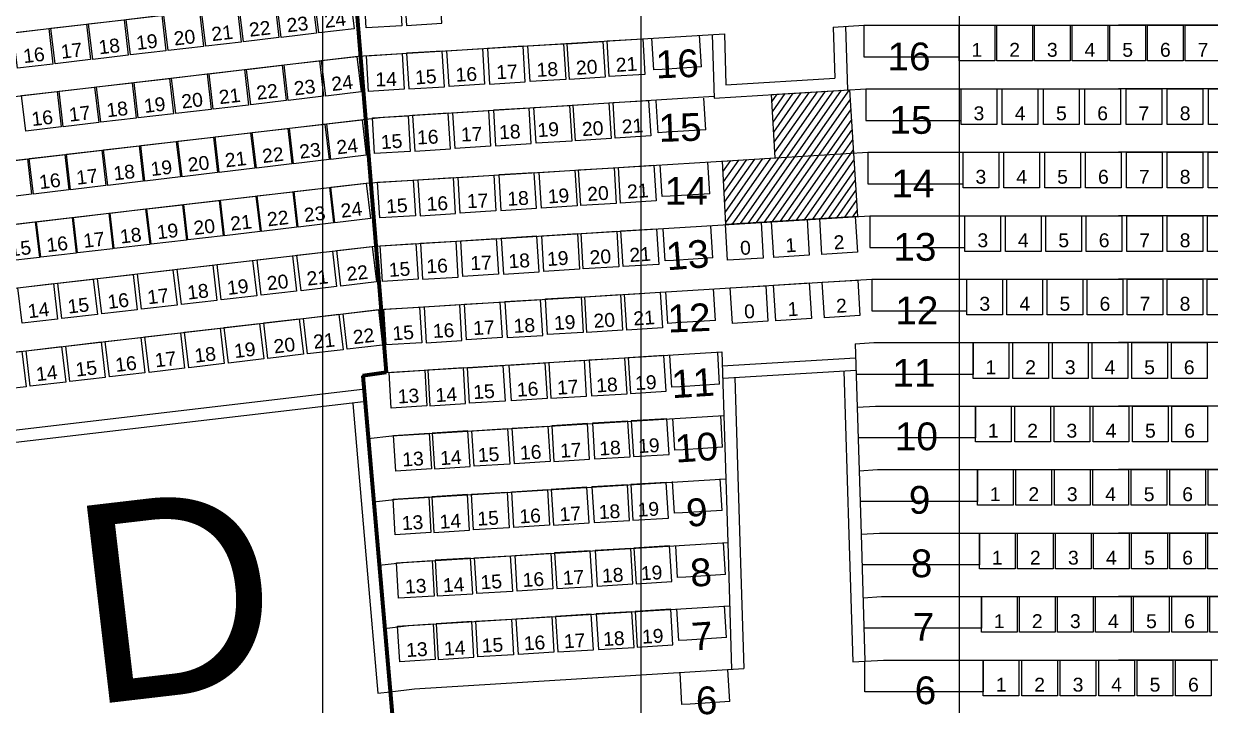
# Model space of a CAD drawing. Header units: millimetres. Extents: x -76108 to 202332, y 27411 to 140378.
# Drawn here: x 104948 to 119909, y 110497 to 119085 of the extents above; entities that cross this region are included whole.
import ezdxf
from ezdxf.enums import TextEntityAlignment as Align

# ---------------------------------------------------------------- set-up
doc = ezdxf.new("R2010")
doc.units = ezdxf.units.MM
doc.header["$LTSCALE"] = 100
for name, color, linetype in [('D-RADER', 252, 'CONTINUOUS'), ('D-STOLAR', 1, 'CONTINUOUS'), ('D-STOLNUMMER', 7, 'CONTINUOUS'), ('D-TRAPPA', 254, 'CONTINUOUS'), ('F-RADER', 252, 'CONTINUOUS'), ('F-RADNUMMER', 4, 'CONTINUOUS'), ('F-STOLAR', 1, 'CONTINUOUS'), ('F-STOLNUMMER', 7, 'CONTINUOUS'), ('F-TRAPPA', 254, 'CONTINUOUS'), ('LINOR_HÄNG', 40, 'CONTINUOUS'), ('möblering', 42, 'CONTINUOUS'), ('Q-RADER', 252, 'CONTINUOUS'), ('Q-TRAPPA', 254, 'CONTINUOUS'), ('R-TRAPPA', 254, 'CONTINUOUS'), ('SEKTIONS_NR', 4, 'CONTINUOUS')]:
    doc.layers.add(name, color=color, linetype=linetype)
doc.layers.add('SEKTIONER', color=4, linetype='CONTINUOUS', lineweight=70)
doc.styles.add('ARIAL', font='arial.ttf')

msp = doc.modelspace()

# ---------------------------------------------------------------- hatches: boundary and pattern name
at = {"layer": 'möblering'}
h = msp.add_hatch(dxfattribs=at)
h.set_pattern_fill('ANSI31', color=256, scale=25, angle=10, style=0)
h.paths.add_polyline_path([(115359.6, 118253.9), (115460.6, 116657.1), (113801, 116555.2), (113757.5, 117354), (113757.5, 117354), (114424.6, 117395), (114375.6, 118193.5)])

# ---------------------------------------------------------------- linework, layer by layer
at = {"layer": 'D-RADER'}
for p, q in [((102892.6, 118748), (109093.8, 119472.1)), ((103004.9, 117955.7), (109164.8, 118675)), ((103117.1, 117163.4), (109480, 117906.3)), ((103229.4, 116371.1), (109306.7, 117080.7)), ((103341.7, 115578.7), (109377.7, 116283.5)), ((103454, 114786.4), (109448.6, 115486.4))]:
    msp.add_line(p, q, dxfattribs=at)
at = {"layer": 'D-STOLAR'}
for points in [[(108639.5, 118966), (108192.5, 118913.8), (108140.3, 119360.8), (108587.3, 119413)], [(109114.2, 119021.4), (108667.3, 118969.2), (108615.1, 119416.2), (109062, 119468.4)], [(107215.1, 118799.7), (106768.2, 118747.5), (106716, 119194.5), (107162.9, 119246.7)], [(107689.9, 118855.1), (107242.9, 118802.9), (107190.8, 119249.9), (107637.7, 119302.1)], [(108164.7, 118910.6), (107717.7, 118858.4), (107665.5, 119305.3), (108112.5, 119357.5)], [(106265.6, 118688.8), (105818.6, 118636.6), (105766.4, 119083.6), (106213.4, 119135.8)], [(106740.4, 118744.3), (106293.4, 118692.1), (106241.2, 119139), (106688.2, 119191.2)], [(105316, 118577.9), (104869.1, 118525.8), (104816.9, 118972.7), (105263.8, 119024.9)], [(105790.8, 118633.4), (105343.8, 118581.2), (105291.7, 119028.2), (105738.6, 119080.3)], [(109202.7, 118226.3), (108755.7, 118174.1), (108703.5, 118621.1), (109150.5, 118673.3)], [(107784.3, 118060.7), (107337.4, 118008.5), (107285.2, 118455.5), (107732.1, 118507.7)], [(108257.1, 118115.9), (107810.1, 118063.7), (107757.9, 118510.7), (108204.9, 118562.9)], [(108729.9, 118171.1), (108282.9, 118118.9), (108230.7, 118565.9), (108677.7, 118618.1)], [(106838.7, 117950.3), (106391.8, 117898.1), (106339.6, 118345.1), (106786.5, 118397.3)], [(107311.5, 118005.5), (106864.6, 117953.3), (106812.4, 118400.3), (107259.3, 118452.5)], [(105420.4, 117784.7), (104973.4, 117732.5), (104921.2, 118179.5), (105368.2, 118231.7)], [(105893.2, 117839.9), (105446.2, 117787.7), (105394, 118234.7), (105841, 118286.9)], [(106366, 117895.1), (105919, 117842.9), (105866.8, 118289.9), (106313.8, 118342.1)], [(108329.7, 117319), (107882.7, 117266.8), (107830.5, 117713.7), (108277.5, 117765.9)], [(108798.5, 117373.7), (108351.5, 117321.5), (108299.3, 117768.5), (108746.3, 117820.7)], [(109267.3, 117428.4), (108820.3, 117376.2), (108768.1, 117823.2), (109215.1, 117875.4)], [(106923.2, 117154.7), (106476.2, 117102.5), (106424.1, 117549.5), (106871, 117601.7)], [(107392, 117209.5), (106945.1, 117157.3), (106892.9, 117604.2), (107339.8, 117656.4)], [(107860.8, 117264.2), (107413.9, 117212), (107361.7, 117659), (107808.7, 117711.2)], [(105985.6, 117045.3), (105538.6, 116993.1), (105486.4, 117440), (105933.4, 117492.2)], [(106454.4, 117100), (106007.4, 117047.8), (105955.2, 117494.8), (106402.2, 117547)], [(105048, 116935.8), (104601, 116883.6), (104548.8, 117330.5), (104995.8, 117382.7)], [(105516.8, 116990.5), (105069.8, 116938.3), (105017.6, 117385.3), (105464.6, 117437.5)], [(108856.1, 116575), (108409.2, 116522.8), (108357, 116969.8), (108803.9, 117022)], [(109320, 116629.2), (108873, 116577), (108820.8, 117023.9), (109267.8, 117076.1)], [(107464.6, 116412.5), (107017.6, 116360.3), (106965.4, 116807.3), (107412.4, 116859.5)], [(107928.4, 116466.7), (107481.5, 116414.5), (107429.3, 116861.4), (107876.2, 116913.6)], [(108392.3, 116520.8), (107945.3, 116468.6), (107893.1, 116915.6), (108340.1, 116967.8)], [(106073, 116250), (105626.1, 116197.8), (105573.9, 116644.8), (106020.8, 116697)], [(106536.9, 116304.2), (106089.9, 116252), (106037.7, 116699), (106484.7, 116751.2)], [(107000.7, 116358.3), (106553.8, 116306.2), (106501.6, 116753.1), (106948.5, 116805.3)], [(105145.3, 116141.7), (104698.4, 116089.5), (104646.2, 116536.5), (105093.2, 116588.7)], [(105609.2, 116195.9), (105162.2, 116143.7), (105110, 116590.6), (105557, 116642.8)], [(109394.5, 115832.4), (108947.6, 115780.2), (108895.4, 116227.2), (109342.3, 116279.4)], [(107886.8, 115656.4), (107439.8, 115604.2), (107387.6, 116051.1), (107834.6, 116103.3)], [(108389.3, 115715.1), (107942.4, 115662.9), (107890.2, 116109.8), (108337.2, 116162)], [(108891.9, 115773.7), (108445, 115721.6), (108392.8, 116168.5), (108839.7, 116220.7)], [(106881.6, 115539), (106434.6, 115486.8), (106382.4, 115933.8), (106829.4, 115986)], [(107384.2, 115597.7), (106937.2, 115545.5), (106885, 115992.5), (107332, 116044.7)], [(105373.8, 115362.9), (104926.9, 115310.8), (104874.7, 115757.7), (105321.6, 115809.9)], [(105876.4, 115421.6), (105429.5, 115369.4), (105377.3, 115816.4), (105824.2, 115868.6)], [(106379, 115480.3), (105932, 115428.1), (105879.9, 115875.1), (106326.8, 115927.3)], [(108474.8, 114919.6), (108027.9, 114867.4), (107975.7, 115314.4), (108422.6, 115366.6)], [(108974.4, 114977.9), (108527.5, 114925.7), (108475.3, 115372.7), (108922.2, 115424.9)], [(109474, 115036.3), (109027.1, 114984.1), (108974.9, 115431), (109421.8, 115483.2)], [(107475.6, 114802.9), (107028.6, 114750.7), (106976.5, 115197.7), (107423.4, 115249.9)], [(107975.2, 114861.3), (107528.2, 114809.1), (107476.1, 115256), (107923, 115308.2)], [(105976.8, 114627.9), (105529.8, 114575.7), (105477.6, 115022.7), (105924.6, 115074.9)], [(106476.4, 114686.3), (106029.4, 114634.1), (105977.2, 115081), (106424.2, 115133.2)], [(106976, 114744.6), (106529, 114692.4), (106476.8, 115139.4), (106923.8, 115191.6)], [(104977.6, 114511.2), (104530.6, 114459.1), (104478.4, 114906), (104925.4, 114958.2)], [(105477.2, 114569.6), (105030.2, 114517.4), (104978, 114964.4), (105425, 115016.5)]]:
    msp.add_lwpolyline(points, close=True, dxfattribs=at)
at = {"layer": 'D-TRAPPA'}
for p, q in [((109222.1, 114646.6), (109429.2, 112262.4)), ((109429.2, 112262.4), (109567.7, 110667.7))]:
    msp.add_line(p, q, dxfattribs=at)
for points in [[(103889.6, 113855.8), (109221.3, 114478.4)], [(103911.7, 113702.3), (109231.7, 114323.5)], [(109096.6, 114300.3), (109275.1, 112244.8)], [(109275.1, 112244.8), (109413.6, 110649.7), (109567.7, 110667.7)]]:
    msp.add_lwpolyline(points, dxfattribs=at)
at = {"layer": 'F-RADER'}
for p, q in [((109164.8, 118675), (113783.1, 118958.6)), ((115155.1, 119042.9), (115542.7, 119066.7)), ((115542.7, 119066.7), (118752.6, 119066.7)), ((121962.5, 119066.7), (118752.6, 119066.7)), ((113652.9, 118149.1), (115567.2, 118266.7)), ((115567.2, 118266.7), (118752.6, 118266.7)), ((121938, 118266.7), (118752.6, 118266.7)), ((109480, 117906.3), (113654.6, 118174.3)), ((113807.7, 118158.6), (113807.9, 118153.9)), ((113677.5, 117349.1), (115591.8, 117466.7)), ((115591.8, 117466.7), (118752.6, 117466.7)), ((121913.5, 117466.7), (118752.6, 117466.7)), ((113702.1, 116549.1), (115616.3, 116666.7)), ((115616.3, 116666.7), (118752.6, 116666.7)), ((121888.9, 116666.7), (118752.6, 116666.7)), ((113726.6, 115749.1), (115640.9, 115866.7)), ((115640.9, 115866.7), (118752.6, 115866.7)), ((121864.4, 115866.7), (118752.6, 115866.7)), ((115432.7, 115052.4), (115665.4, 115066.7)), ((115665.4, 115066.7), (118752.6, 115066.7)), ((121839.8, 115066.7), (118752.6, 115066.7)), ((115457.3, 114252.4), (115689.9, 114266.7)), ((115689.9, 114266.7), (118752.6, 114266.7)), ((121815.3, 114266.7), (118752.6, 114266.7)), ((115481.9, 113452.4), (115714.5, 113466.7)), ((115714.5, 113466.7), (118752.6, 113466.7)), ((121790.7, 113466.7), (118752.6, 113466.7)), ((115506.5, 112652.4), (115739, 112666.7)), ((115739, 112666.7), (118752.6, 112666.7)), ((121766.2, 112666.7), (118752.6, 112666.7)), ((115531, 111852.4), (115763.6, 111866.7)), ((115763.6, 111866.7), (118752.6, 111866.7)), ((121741.6, 111866.7), (118752.6, 111866.7)), ((115400.8, 111042.9), (115788.1, 111066.7)), ((115788.1, 111066.7), (118752.6, 111066.7)), ((121717.1, 111066.7), (118752.6, 111066.7))]:
    msp.add_line(p, q, dxfattribs=at)
msp.add_lwpolyline([(115359.6, 118253.9), (115460.6, 116657.1), (113801, 116555.2), (113757.5, 117354), (113757.5, 117354), (114424.6, 117395), (114375.6, 118193.5)], close=True, dxfattribs=at)
at = {"layer": 'F-STOLAR'}
for points in [[(109773.1, 119063), (110222.2, 119090.6), (110194.6, 119539.7), (109745.5, 119512.1)], [(109716.5, 119059.5), (109267.3, 119031.9), (109239.8, 119481.1), (109688.9, 119508.7)], [(117192.7, 118616.7), (116742.7, 118616.7), (116742.7, 119066.7), (117192.7, 119066.7)], [(117667.7, 118616.7), (117217.7, 118616.7), (117217.7, 119066.7), (117667.7, 119066.7)], [(118142.7, 118616.7), (117692.7, 118616.7), (117692.7, 119066.7), (118142.7, 119066.7)], [(118617.7, 118616.7), (118167.7, 118616.7), (118167.7, 119066.7), (118617.7, 119066.7)], [(119092.7, 118616.7), (118642.7, 118616.7), (118642.7, 119066.7), (119092.7, 119066.7)], [(119567.7, 118616.7), (119117.7, 118616.7), (119117.7, 119066.7), (119567.7, 119066.7)], [(120042.7, 118616.7), (119592.7, 118616.7), (119592.7, 119066.7), (120042.7, 119066.7)], [(110822.6, 118325.9), (111271.7, 118353.5), (111244.1, 118802.7), (110795, 118775.1)], [(111782.7, 118383.9), (111333.5, 118356.3), (111305.9, 118805.5), (111755.1, 118833.1)], [(112278.4, 118411.5), (111829.3, 118383.9), (111801.7, 118833.1), (112250.8, 118860.6)], [(112780.5, 118447.7), (112331.4, 118420.1), (112303.8, 118869.2), (112752.9, 118896.8)], [(109745.7, 118259.8), (109296.6, 118232.2), (109269, 118681.4), (109718.1, 118708.9)], [(109803.2, 118263.3), (110252.3, 118290.9), (110224.7, 118740.1), (109775.6, 118712.5)], [(110759.9, 118322.1), (110310.8, 118294.5), (110283.2, 118743.7), (110732.4, 118771.2)], [(117217.2, 117816.7), (116767.2, 117816.7), (116767.2, 118266.7), (117217.2, 118266.7)], [(117737.2, 117816.7), (117287.2, 117816.7), (117287.2, 118266.7), (117737.2, 118266.7)], [(118257.2, 117816.7), (117807.2, 117816.7), (117807.2, 118266.7), (118257.2, 118266.7)], [(118777.2, 117816.7), (118327.2, 117816.7), (118327.2, 118266.7), (118777.2, 118266.7)], [(119297.2, 117816.7), (118847.2, 117816.7), (118847.2, 118266.7), (119297.2, 118266.7)], [(119817.2, 117816.7), (119367.2, 117816.7), (119367.2, 118266.7), (119817.2, 118266.7)], [(120337.2, 117816.7), (119887.2, 117816.7), (119887.2, 118266.7), (120337.2, 118266.7)], [(111857.9, 117607.1), (111408.8, 117579.5), (111381.2, 118028.7), (111830.3, 118056.2)], [(112353.4, 117638.6), (111904.3, 117611), (111876.7, 118060.2), (112325.8, 118087.8)], [(112855.7, 117670.9), (112406.6, 117643.3), (112379, 118092.4), (112828.1, 118120)], [(109821.7, 117476.1), (109372.5, 117448.5), (109344.9, 117897.7), (109794.1, 117925.2)], [(109879.1, 117481), (110328.3, 117508.6), (110300.7, 117957.8), (109851.5, 117930.2)], [(110835.9, 117541.2), (110386.7, 117513.6), (110359.2, 117962.8), (110808.3, 117990.4)], [(110898.5, 117546.5), (111347.7, 117574.1), (111320.1, 118023.2), (110870.9, 117995.6)], [(117241.8, 117016.7), (116791.8, 117016.7), (116791.8, 117466.7), (117241.8, 117466.7)], [(117756.8, 117016.7), (117306.8, 117016.7), (117306.8, 117466.7), (117756.8, 117466.7)], [(118271.8, 117016.7), (117821.8, 117016.7), (117821.8, 117466.7), (118271.8, 117466.7)], [(118786.8, 117016.7), (118336.8, 117016.7), (118336.8, 117466.7), (118786.8, 117466.7)], [(119301.8, 117016.7), (118851.8, 117016.7), (118851.8, 117466.7), (119301.8, 117466.7)], [(119816.8, 117016.7), (119366.8, 117016.7), (119366.8, 117466.7), (119816.8, 117466.7)], [(120331.8, 117016.7), (119881.8, 117016.7), (119881.8, 117466.7), (120331.8, 117466.7)], [(112922.8, 116851.9), (112473.6, 116824.3), (112446, 117273.5), (112895.2, 117301.1)], [(110901.8, 116727.8), (110452.6, 116700.2), (110425, 117149.4), (110874.2, 117176.9)], [(110964.4, 116731.6), (111413.5, 116759.2), (111385.9, 117208.4), (110936.8, 117180.8)], [(111924.8, 116790.6), (111475.6, 116763), (111448.1, 117212.2), (111897.2, 117239.8)], [(112420.4, 116821.1), (111971.2, 116793.5), (111943.6, 117242.6), (112392.8, 117270.2)], [(109887.5, 116666), (109438.4, 116638.4), (109410.8, 117087.6), (109859.9, 117115.2)], [(109945, 116666.3), (110394.1, 116693.9), (110366.5, 117143), (109917.4, 117115.4)], [(114272.3, 116133.3), (113823.1, 116105.7), (113795.5, 116554.9), (114244.7, 116582.4)], [(114853.5, 116169), (114404.3, 116141.4), (114376.7, 116590.6), (114825.9, 116618.1)], [(115461.2, 116206.3), (115012, 116178.7), (114984.4, 116627.9), (115433.6, 116655.5)], [(117266.3, 116216.7), (116816.3, 116216.7), (116816.3, 116666.7), (117266.3, 116666.7)], [(117776.3, 116216.7), (117326.3, 116216.7), (117326.3, 116666.7), (117776.3, 116666.7)], [(118286.3, 116216.7), (117836.3, 116216.7), (117836.3, 116666.7), (118286.3, 116666.7)], [(118796.3, 116216.7), (118346.3, 116216.7), (118346.3, 116666.7), (118796.3, 116666.7)], [(119306.3, 116216.7), (118856.3, 116216.7), (118856.3, 116666.7), (119306.3, 116666.7)], [(119816.3, 116216.7), (119366.3, 116216.7), (119366.3, 116666.7), (119816.3, 116666.7)], [(120326.3, 116216.7), (119876.3, 116216.7), (119876.3, 116666.7), (120326.3, 116666.7)], [(110997.3, 115929.9), (111446.5, 115957.5), (111418.9, 116406.6), (110969.7, 116379)], [(111957.4, 115991.1), (111508.3, 115963.5), (111480.7, 116412.7), (111929.8, 116440.3)], [(112453.2, 116022.4), (112004, 115994.8), (111976.4, 116443.9), (112425.6, 116471.5)], [(112955.3, 116052.4), (112506.1, 116024.8), (112478.5, 116474), (112927.7, 116501.6)], [(109920.5, 115865.4), (109471.3, 115837.9), (109443.7, 116287), (109892.9, 116314.6)], [(109977.9, 115865.7), (110427.1, 115893.3), (110399.5, 116342.5), (109950.3, 116314.9)], [(110934.7, 115928.3), (110485.5, 115900.7), (110457.9, 116349.9), (110907.1, 116377.5)], [(114880.9, 115369.2), (114431.7, 115341.6), (114404.1, 115790.7), (114853.3, 115818.3)], [(115492.7, 115406.7), (115043.5, 115379.2), (115015.9, 115828.3), (115465.1, 115855.9)], [(117290.9, 115416.7), (116840.9, 115416.7), (116840.9, 115866.7), (117290.9, 115866.7)], [(117795.9, 115416.7), (117345.9, 115416.7), (117345.9, 115866.7), (117795.9, 115866.7)], [(118300.9, 115416.7), (117850.9, 115416.7), (117850.9, 115866.7), (118300.9, 115866.7)], [(118805.9, 115416.7), (118355.9, 115416.7), (118355.9, 115866.7), (118805.9, 115866.7)], [(119310.9, 115416.7), (118860.9, 115416.7), (118860.9, 115866.7), (119310.9, 115866.7)], [(119815.9, 115416.7), (119365.9, 115416.7), (119365.9, 115866.7), (119815.9, 115866.7)], [(120320.9, 115416.7), (119870.9, 115416.7), (119870.9, 115866.7), (120320.9, 115866.7)], [(112499.3, 115222.7), (112050.2, 115195.1), (112022.6, 115644.2), (112471.8, 115671.8)], [(113001.4, 115252.7), (112552.3, 115225.1), (112524.7, 115674.3), (112973.8, 115701.9)], [(114332.6, 115335.5), (113883.4, 115307.9), (113855.8, 115757.1), (114305, 115784.6)], [(109966.6, 115065.8), (109517.5, 115038.2), (109489.9, 115487.3), (109939, 115514.9)], [(110024.1, 115066), (110473.2, 115093.6), (110445.6, 115542.8), (109996.5, 115515.2)], [(110980.9, 115129.6), (110531.7, 115102), (110504.1, 115551.2), (110953.3, 115578.8)], [(111043.5, 115130.2), (111492.6, 115157.8), (111465.1, 115606.9), (111015.9, 115579.3)], [(112003.6, 115195.1), (111554.5, 115167.5), (111526.9, 115616.7), (111976, 115644.2)], [(117368.7, 114616.7), (116918.7, 114616.7), (116918.7, 115066.7), (117368.7, 115066.7)], [(117868.7, 114616.7), (117418.7, 114616.7), (117418.7, 115066.7), (117868.7, 115066.7)], [(118368.7, 114616.7), (117918.7, 114616.7), (117918.7, 115066.7), (118368.7, 115066.7)], [(118868.7, 114616.7), (118418.7, 114616.7), (118418.7, 115066.7), (118868.7, 115066.7)], [(119368.7, 114616.7), (118918.7, 114616.7), (118918.7, 115066.7), (119368.7, 115066.7)], [(119868.7, 114616.7), (119418.7, 114616.7), (119418.7, 115066.7), (119868.7, 115066.7)], [(112597.7, 114426.1), (113046.8, 114453.7), (113019.2, 114902.8), (112570.1, 114875.2)], [(111018.7, 114329.6), (110569.6, 114302), (110542, 114751.1), (110991.1, 114778.7)], [(111547.6, 114362), (111098.4, 114334.4), (111070.8, 114783.6), (111520, 114811.2)], [(111596.1, 114365), (112045.2, 114392.6), (112017.7, 114841.8), (111568.5, 114814.2)], [(112107.4, 114395.8), (112556.6, 114423.4), (112529, 114872.5), (112079.9, 114844.9)], [(110032, 114268.9), (109582.8, 114241.4), (109555.3, 114690.5), (110004.4, 114718.1)], [(110070, 114271.3), (110519.1, 114298.9), (110491.5, 114748), (110042.4, 114720.4)], [(117399.1, 113816.7), (116949.1, 113816.7), (116949.1, 114266.7), (117399.1, 114266.7)], [(117894.1, 113816.7), (117444.1, 113816.7), (117444.1, 114266.7), (117894.1, 114266.7)], [(118389.1, 113816.7), (117939.1, 113816.7), (117939.1, 114266.7), (118389.1, 114266.7)], [(118884.1, 113816.7), (118434.1, 113816.7), (118434.1, 114266.7), (118884.1, 114266.7)], [(119379.1, 113816.7), (118929.1, 113816.7), (118929.1, 114266.7), (119379.1, 114266.7)], [(119874.1, 113816.7), (119424.1, 113816.7), (119424.1, 114266.7), (119874.1, 114266.7)], [(111585.7, 113567.1), (111136.5, 113539.5), (111109, 113988.7), (111558.1, 114016.3)], [(111634.2, 113570.1), (112083.4, 113597.7), (112055.8, 114046.8), (111606.6, 114019.2)], [(112145.6, 113600.8), (112594.7, 113628.4), (112567.1, 114077.6), (112118, 114050)], [(112635.8, 113631.1), (113085, 113658.7), (113057.4, 114107.9), (112608.2, 114080.3)], [(110089.4, 113475.2), (109640.3, 113447.6), (109612.7, 113896.8), (110061.9, 113924.4)], [(110127.4, 113477.5), (110576.6, 113505.1), (110549, 113954.3), (110099.8, 113926.7)], [(111076.2, 113535.8), (110627, 113508.2), (110599.4, 113957.4), (111048.6, 113985)], [(117423.6, 113016.7), (116973.6, 113016.7), (116973.6, 113466.7), (117423.6, 113466.7)], [(117908.6, 113016.7), (117458.6, 113016.7), (117458.6, 113466.7), (117908.6, 113466.7)], [(118393.6, 113016.7), (117943.6, 113016.7), (117943.6, 113466.7), (118393.6, 113466.7)], [(118878.6, 113016.7), (118428.6, 113016.7), (118428.6, 113466.7), (118878.6, 113466.7)], [(119363.6, 113016.7), (118913.6, 113016.7), (118913.6, 113466.7), (119363.6, 113466.7)], [(119848.6, 113016.7), (119398.6, 113016.7), (119398.6, 113466.7), (119848.6, 113466.7)], [(120333.6, 113016.7), (119883.6, 113016.7), (119883.6, 113466.7), (120333.6, 113466.7)], [(112139.1, 112798.9), (112588.2, 112826.5), (112560.6, 113275.7), (112111.5, 113248.1)], [(112629.3, 112829.2), (113078.5, 112856.8), (113050.9, 113306), (112601.7, 113278.4)], [(110083, 112673.3), (109633.8, 112645.7), (109606.2, 113094.9), (110055.4, 113122.4)], [(110120.9, 112675.6), (110570.1, 112703.2), (110542.5, 113152.4), (110093.3, 113124.8)], [(111069.7, 112733.9), (110620.5, 112706.3), (110592.9, 113155.5), (111042.1, 113183.1)], [(111579.2, 112765.2), (111130.1, 112737.6), (111102.5, 113186.8), (111551.6, 113214.3)], [(111627.7, 112768.2), (112076.9, 112795.8), (112049.3, 113244.9), (111600.1, 113217.3)], [(117448.2, 112216.7), (116998.2, 112216.7), (116998.2, 112666.7), (117448.2, 112666.7)], [(117928.2, 112216.7), (117478.2, 112216.7), (117478.2, 112666.7), (117928.2, 112666.7)], [(118408.2, 112216.7), (117958.2, 112216.7), (117958.2, 112666.7), (118408.2, 112666.7)], [(118888.2, 112216.7), (118438.2, 112216.7), (118438.2, 112666.7), (118888.2, 112666.7)], [(119368.2, 112216.7), (118918.2, 112216.7), (118918.2, 112666.7), (119368.2, 112666.7)], [(119848.2, 112216.7), (119398.2, 112216.7), (119398.2, 112666.7), (119848.2, 112666.7)], [(120328.2, 112216.7), (119878.2, 112216.7), (119878.2, 112666.7), (120328.2, 112666.7)], [(111110.7, 111932.9), (110661.6, 111905.4), (110634, 112354.5), (111083.1, 112382.1)], [(111620.2, 111964.2), (111171.1, 111936.7), (111143.5, 112385.8), (111592.7, 112413.4)], [(111668.8, 111967.2), (112117.9, 111994.8), (112090.3, 112444), (111641.2, 112416.4)], [(112180.1, 111998), (112629.3, 112025.6), (112601.7, 112474.7), (112152.5, 112447.1)], [(112670.3, 112028.3), (113119.5, 112055.9), (113091.9, 112505), (112642.8, 112477.4)], [(110124, 111872.3), (109674.8, 111844.8), (109647.2, 112293.9), (110096.4, 112321.5)], [(110162, 111874.7), (110611.1, 111902.3), (110583.5, 112351.4), (110134.4, 112323.8)], [(117472.8, 111416.7), (117022.8, 111416.7), (117022.8, 111866.7), (117472.8, 111866.7)], [(117952.8, 111416.7), (117502.8, 111416.7), (117502.8, 111866.7), (117952.8, 111866.7)], [(118432.8, 111416.7), (117982.8, 111416.7), (117982.8, 111866.7), (118432.8, 111866.7)], [(118912.8, 111416.7), (118462.8, 111416.7), (118462.8, 111866.7), (118912.8, 111866.7)], [(119392.8, 111416.7), (118942.8, 111416.7), (118942.8, 111866.7), (119392.8, 111866.7)], [(119872.8, 111416.7), (119422.8, 111416.7), (119422.8, 111866.7), (119872.8, 111866.7)], [(120352.8, 111416.7), (119902.8, 111416.7), (119902.8, 111866.7), (120352.8, 111866.7)], [(111634.3, 111165.6), (111185.2, 111138), (111157.6, 111587.1), (111606.7, 111614.7)], [(111682.8, 111168.5), (112132, 111196.1), (112104.4, 111645.3), (111655.2, 111617.7)], [(112194.2, 111199.3), (112643.3, 111226.9), (112615.7, 111676.1), (112166.6, 111648.5)], [(112684.4, 111229.6), (113133.6, 111257.2), (113106, 111706.4), (112656.8, 111678.8)], [(110138.1, 111073.7), (109688.9, 111046.1), (109661.3, 111495.2), (110110.5, 111522.8)], [(110176, 111076), (110625.2, 111103.6), (110597.6, 111552.7), (110148.4, 111525.1)], [(111124.8, 111134.3), (110675.6, 111106.7), (110648, 111555.8), (111097.2, 111583.4)], [(117497.4, 110616.7), (117047.4, 110616.7), (117047.4, 111066.7), (117497.4, 111066.7)], [(117982.4, 110616.7), (117532.4, 110616.7), (117532.4, 111066.7), (117982.4, 111066.7)], [(118467.4, 110616.7), (118017.4, 110616.7), (118017.4, 111066.7), (118467.4, 111066.7)], [(118952.4, 110616.7), (118502.4, 110616.7), (118502.4, 111066.7), (118952.4, 111066.7)], [(119437.4, 110616.7), (118987.4, 110616.7), (118987.4, 111066.7), (119437.4, 111066.7)], [(119922.4, 110616.7), (119472.4, 110616.7), (119472.4, 111066.7), (119922.4, 111066.7)]]:
    msp.add_lwpolyline(points, close=True, dxfattribs=at)
at = {"layer": 'F-TRAPPA'}
for p, q in [((113628.4, 118949.1), (113652.9, 118149.1)), ((113783.1, 118958.6), (113802.9, 118313.6)), ((115155.1, 119042.9), (115174.9, 118397.9)), ((115309.9, 119052.4), (115334.4, 118252.4)), ((113802.9, 118313.6), (115174.9, 118397.9)), ((115432.7, 115052.4), (115506.5, 112652.4)), ((113751.2, 114949.1), (113824.9, 112549.1)), ((113756.6, 114773.6), (115438.1, 114876.8)), ((113761.4, 114618.6), (115442.9, 114721.8)), ((113916.2, 114628.1), (113979.7, 112558.6)), ((115288.1, 114712.3), (115351.7, 112642.9)), ((113824.9, 112549.1), (113874.1, 110949.1)), ((113979.7, 112558.6), (114028.9, 110958.6)), ((115351.7, 112642.9), (115400.8, 111042.9)), ((115506.5, 112652.4), (115555.6, 111052.4))]:
    msp.add_line(p, q, dxfattribs=at)
for points in [[(115542.7, 119066.7), (115542.7, 118666.7), (116742.7, 118666.7), (116742.7, 119066.7)], [(115567.2, 118266.7), (115567.2, 117866.7), (116767.2, 117866.7), (116767.2, 118266.7)], [(115591.8, 117466.7), (115591.8, 117066.7), (116791.8, 117066.7), (116791.8, 117466.7)], [(115616.3, 116666.7), (115616.3, 116266.7), (116816.3, 116266.7), (116816.3, 116666.7)], [(115640.9, 115866.7), (115640.9, 115466.7), (116840.9, 115466.7), (116840.9, 115866.7)], [(116918.7, 115066.7), (116918.7, 114666.7), (115444.6, 114666.7)], [(116949.1, 114266.7), (116949.1, 113866.7), (115469.2, 113866.7)], [(116973.6, 113466.7), (116973.6, 113066.7), (115493.7, 113066.7)], [(116998.2, 112666.7), (116998.2, 112266.7), (115518.3, 112266.7)], [(117022.8, 111866.7), (117022.8, 111466.7), (115542.9, 111466.7)], [(117047.4, 111066.7), (117047.4, 110666.7), (115555.2, 110666.7), (115555.2, 111052.4)]]:
    msp.add_lwpolyline(points, dxfattribs=at)
at = {"layer": 'LINOR_HÄNG'}
for p, q in [((116745.1, 137808.9), (116745.1, 30391.1)), ((112730.1, 137450.7), (112730.1, 30749.3)), ((108715.1, 136831.3), (108715.1, 31368.7))]:
    msp.add_line(p, q, dxfattribs=at)
at = {"layer": 'Q-RADER'}
for p, q in [((109306.7, 117080.7), (113677.5, 117349.1)), ((109377.7, 116283.5), (113702.1, 116549.1)), ((109448.6, 115486.4), (113726.6, 115749.1)), ((109519.6, 114689.2), (113751.2, 114949.1)), ((109209.5, 114653), (109519.6, 114689.2)), ((109590.6, 113892.1), (113775.8, 114149.1)), ((109290.7, 113857), (109590.6, 113892.1)), ((109661.5, 113094.9), (113800.4, 113349.1)), ((109359.9, 113059.7), (109661.5, 113094.9)), ((109732.5, 112297.8), (113824.9, 112549.1)), ((109429.2, 112262.4), (109732.5, 112297.8)), ((109803.5, 111500.6), (113849.5, 111749.1)), ((109498.4, 111465), (109803.5, 111500.6)), ((109874.4, 110703.5), (114028.9, 110958.6)), ((109567.7, 110667.7), (109874.4, 110703.5))]:
    msp.add_line(p, q, dxfattribs=at)
at = {"layer": 'Q-TRAPPA'}
for p, q in [((112893.1, 118503.8), (112868.6, 118903.1)), ((113495.4, 118540.3), (113470.9, 118939.6)), ((113495.4, 118540.3), (112996.3, 118509.7)), ((112947.9, 117712.5), (112923.4, 118111.8)), ((113550.2, 117749), (113525.7, 118148.3)), ((113550.2, 117749), (113051.1, 117718.4)), ((112997.7, 116906.3), (112973.2, 117305.5)), ((113600, 116942.8), (113575.5, 117342.1)), ((113600, 116942.8), (113100.9, 116912.2)), ((113036.2, 116098.1), (113011.7, 116497.3)), ((113638.5, 116134.6), (113614, 116533.8)), ((113638.5, 116134.6), (113139.5, 116103.9)), ((113068.3, 115309.1), (113043.8, 115708.3)), ((113670.6, 115345.6), (113646.1, 115744.9)), ((113670.6, 115345.6), (113171.6, 115315)), ((113120.7, 114505.4), (113096.2, 114904.7)), ((113723, 114541.9), (113698.5, 114941.2)), ((113723, 114541.9), (113223.9, 114511.3)), ((113158.8, 113711.2), (113134.2, 114110.5)), ((113761.1, 113747.7), (113736.5, 114147)), ((113761.1, 113747.7), (113262, 113717.1)), ((113151.8, 112916.3), (113127.3, 113315.6)), ((113754.1, 112952.8), (113729.6, 113352.1)), ((113754.1, 112952.8), (113255.1, 112922.2)), ((113795.6, 112144.1), (113771.1, 112543.4)), ((113193.4, 112107.6), (113168.8, 112506.9)), ((113795.6, 112144.1), (113296.6, 112113.5)), ((113207.2, 111312.7), (113182.7, 111712)), ((113809.5, 111349.2), (113785, 111748.5)), ((113809.5, 111349.2), (113310.4, 111318.6)), ((113248.1, 110506.6), (113223.6, 110905.8)), ((113850.4, 110543.1), (113825.9, 110942.4)), ((113850.4, 110543.1), (113351.4, 110512.5))]:
    msp.add_line(p, q, dxfattribs=at)
at = {"layer": 'R-TRAPPA'}
for p, q in [((112996.3, 118509.7), (112893.1, 118503.8)), ((113051.1, 117718.4), (112947.9, 117712.5)), ((113100.9, 116912.2), (112997.7, 116906.3)), ((113139.5, 116103.9), (113036.2, 116098.1)), ((113171.6, 115315), (113068.3, 115309.1)), ((113223.9, 114511.3), (113120.7, 114505.4)), ((113262, 113717.1), (113158.8, 113711.2)), ((113255.1, 112922.2), (113151.8, 112916.3)), ((113296.6, 112113.5), (113193.4, 112107.6)), ((113310.4, 111318.6), (113207.2, 111312.7)), ((113351.4, 110512.5), (113248.1, 110506.6))]:
    msp.add_line(p, q, dxfattribs=at)
at = {"layer": 'SEKTIONER'}
for p, q in [((108859.6, 122787.6), (109519.6, 114689.2)), ((109519.6, 114689.2), (109222.1, 114646.6)), ((109222.1, 114646.6), (109667, 109524.4))]:
    msp.add_line(p, q, dxfattribs=at)

# ---------------------------------------------------------------- texts
at = {"layer": 'D-STOLNUMMER', "style": 'ARIAL'}
for s, p in [('22', (107941.2, 118884.5)), ('23', (108416, 118939.9)), ('24', (108890.7, 118995.3)), ('19', (106516.9, 118718.2)), ('20', (106991.7, 118773.6)), ('21', (107466.4, 118829)), ('16', (105092.6, 118551.8)), ('17', (105567.3, 118607.3)), ('18', (106042.1, 118662.7)), ('23', (108506.4, 118145)), ('24', (108979.2, 118200.2)), ('20', (107088, 117979.4)), ('21', (107560.8, 118034.6)), ('22', (108033.6, 118089.8)), ('17', (105669.7, 117813.8)), ('18', (106142.5, 117869)), ('19', (106615.3, 117924.2)), ('16', (105196.9, 117758.6)), ('24', (109043.8, 117402.3)), ('21', (107637.4, 117238.1)), ('22', (108106.2, 117292.9)), ('23', (108575, 117347.6)), ('18', (106230.9, 117073.9)), ('19', (106699.7, 117128.6)), ('20', (107168.5, 117183.4)), ('16', (105293.3, 116964.4)), ('17', (105762.1, 117019.2)), ('22', (108168.8, 116494.7)), ('23', (108632.6, 116548.9)), ('24', (109096.5, 116603.1)), ('19', (106777.3, 116332.3)), ('20', (107241.1, 116386.4)), ('21', (107705, 116440.6)), ('16', (105385.7, 116169.8)), ('17', (105849.6, 116223.9)), ('18', (106313.4, 116278.1)), ('15', (104921.9, 116115.6)), ('21', (108668.5, 115747.6)), ('22', (109171, 115806.3)), ('18', (107160.7, 115571.6)), ('19', (107663.3, 115630.3)), ('20', (108165.9, 115689)), ('16', (106155.5, 115454.2)), ('17', (106658.1, 115512.9)), ('14', (105150.4, 115336.9)), ('15', (105652.9, 115395.5)), ('22', (109250.5, 115010.2)), ('19', (107751.7, 114835.2)), ('20', (108251.3, 114893.5)), ('21', (108750.9, 114951.8)), ('17', (106752.5, 114718.5)), ('18', (107252.1, 114776.8)), ('14', (105253.7, 114543.5)), ('15', (105753.3, 114601.8)), ('16', (106252.9, 114660.2))]:
    msp.add_text(s, height=175, rotation=6.65999, dxfattribs=at).set_placement(p, align=Align.BOTTOM_CENTER)
at = {"layer": 'F-RADNUMMER', "style": 'ARIAL'}
for s, rotation, p in [('16', 360, (115839.1, 118498.1)), ('16', 360, (115839.1, 118498.1)), ('16', 2.21043, (112922.5, 118395.9)), ('15', 360, (115863.7, 117698.1)), ('15', 360, (115863.7, 117698.1)), ('15', 1.85572, (112958, 117595.5)), ('14', 0.0096, (113028.4, 116803.5)), ('14', 360, (115888.2, 116898.1)), ('14', 360, (115888.2, 116898.1)), ('13', 360, (115912.8, 116098.1)), ('13', 360, (115912.8, 116098.1)), ('13', 4.4049, (113060.5, 115977.2)), ('12', 360, (115937.3, 115298.1)), ('12', 360, (115937.3, 115298.1)), ('12', 2.49714, (113074, 115192.5)), ('11', 0.0096, (115901.8, 114510.7)), ('11', 0.0096, (115901.8, 114510.7)), ('11', 3.5831, (113125.2, 114366.1)), ('10', 0.0096, (115932.2, 113710.7)), ('10', 0.0096, (115932.2, 113710.7)), ('10', 3.95178, (113171.7, 113553.8)), ('9', 0.0096, (116108.4, 112910.7)), ('9', 0.0096, (116108.4, 112910.7)), ('9', 3.95178, (113313.2, 112745.8)), ('8', 0.0096, (116133, 112110.7)), ('8', 0.0096, (116133, 112110.7)), ('8', 3.95178, (113363.7, 111988.3)), ('7', 0.0096, (116157.6, 111310.7)), ('7', 0.0096, (116157.6, 111310.7)), ('7', 3.95178, (113378.9, 111185.3)), ('6', 0.0096, (116182.2, 110510.7)), ('6', 0.0096, (116182.2, 110510.7)), ('6', 0.0096, (113422.7, 110384.4))]:
    msp.add_text(s, height=350, rotation=rotation, dxfattribs=at).set_placement(p)
at = {"layer": 'F-STOLNUMMER', "style": 'ARIAL'}
for s, rotation, p in [('1', 360, (116967.7, 118616.7)), ('2', 360, (117442.7, 118616.7)), ('3', 360, (117917.7, 118616.7)), ('4', 360, (118392.7, 118616.7)), ('5', 360, (118867.7, 118616.7)), ('6', 360, (119342.7, 118616.7)), ('7', 360, (119817.7, 118616.7)), ('21', 3.94, (112558.9, 118434.1)), ('15', 4.21043, (110027.7, 118277.1)), ('16', 2.84944, (110535.4, 118308.3)), ('17', 2.57815, (111047.1, 118339.7)), ('18', 3.29665, (111558.1, 118370.1)), ('20', 3.94, (112056.8, 118397.9)), ('14', 1.22484, (109521.1, 118246)), ('3', 360, (116992.2, 117816.7)), ('4', 360, (117512.2, 117816.7)), ('5', 360, (118032.2, 117816.7)), ('6', 360, (118552.2, 117816.7)), ('7', 360, (119072.2, 117816.7)), ('8', 360, (119592.2, 117816.7)), ('16', 2.84944, (110048.9, 117517.9)), ('17', 2.57815, (110601.7, 117553.9)), ('18', 3.29665, (111085, 117583.7)), ('19', 3.93638, (111571.8, 117612.5)), ('20', 3.94, (112131.8, 117625)), ('21', 3.94, (112634.1, 117657.3)), ('15', 4.21043, (109597.1, 117462.3)), ('3', 360, (117016.8, 117016.7)), ('4', 360, (117531.8, 117016.7)), ('5', 360, (118046.8, 117016.7)), ('6', 360, (118561.8, 117016.7)), ('7', 360, (119076.8, 117016.7)), ('8', 360, (119591.8, 117016.7)), ('19', 3.93638, (111700.2, 116776.8)), ('20', 3.94, (112198.7, 116807.4)), ('21', 3.94, (112701.1, 116838.3)), ('15', 4.21043, (109662.9, 116652.2)), ('16', 2.84944, (110169.5, 116680.1)), ('17', 2.57815, (110677.2, 116714)), ('18', 3.29665, (111189, 116745.4)), ('2', 3.51463, (115236.6, 116192.5)), ('3', 360, (117041.3, 116216.7)), ('4', 360, (117551.3, 116216.7)), ('5', 360, (118061.3, 116216.7)), ('6', 360, (118571.3, 116216.7)), ('7', 360, (119081.3, 116216.7)), ('8', 360, (119591.3, 116216.7)), ('21', 3.94, (112730.7, 116038.6)), ('0', 3.51463, (114057.1, 116122.6)), ('1', 3.51463, (114628.9, 116155.2)), ('16', 2.84944, (110167.5, 115894.2)), ('17', 2.57815, (110720.3, 115932.7)), ('18', 3.29665, (111203.5, 115958.8)), ('19', 3.93638, (111691.1, 115988.2)), ('20', 3.94, (112228.6, 116008.6)), ('15', 4.21043, (109695.9, 115851.7)), ('0', 3.51463, (114108, 115321.7)), ('1', 3.51463, (114656.3, 115350.2)), ('2', 3.51463, (115268.1, 115392.9)), ('3', 360, (117065.9, 115416.7)), ('4', 360, (117570.9, 115416.7)), ('5', 360, (118075.9, 115416.7)), ('6', 360, (118580.9, 115416.7)), ('7', 360, (119085.9, 115416.7)), ('8', 360, (119590.9, 115416.7)), ('18', 3.29665, (111268.1, 115144)), ('19', 3.93638, (111779, 115181.3)), ('20', 3.94, (112277.7, 115209.1)), ('21', 3.94, (112779.8, 115239.1)), ('15', 4.21043, (109742.1, 115052)), ('16', 2.84944, (110248.7, 115079.8)), ('17', 2.57815, (110756.3, 115115.8)), ('1', 360, (117143.7, 114616.7)), ('2', 360, (117643.7, 114616.7)), ('3', 360, (118143.7, 114616.7)), ('4', 360, (118643.7, 114616.7)), ('5', 360, (119143.7, 114616.7)), ('6', 360, (119643.7, 114616.7)), ('18', 3.29665, (112310.1, 114394.3)), ('19', 3.29665, (112800.3, 114424.6)), ('13', 3.51463, (109807.4, 114255.2)), ('14', 3.51463, (110284.6, 114272.2)), ('15', 3.51463, (110760.1, 114310.8)), ('16', 3.51463, (111310.1, 114340.6)), ('17', 3.66005, (111816.7, 114366.5)), ('1', 360, (117174.1, 113816.7)), ('2', 360, (117669.1, 113816.7)), ('3', 360, (118164.1, 113816.7)), ('4', 360, (118659.1, 113816.7)), ('5', 360, (119154.1, 113816.7)), ('6', 360, (119649.1, 113816.7)), ('19', 3.29665, (112838.5, 113629.7)), ('14', 3.51463, (110342, 113478.5)), ('15', 3.51463, (110817.6, 113517.1)), ('16', 3.51463, (111348.2, 113545.7)), ('17', 3.66005, (111854.8, 113571.5)), ('18', 3.29665, (112348.2, 113599.4)), ('13', 3.51463, (109864.9, 113461.4)), ('1', 360, (117198.6, 113016.7)), ('2', 360, (117683.6, 113016.7)), ('3', 360, (118168.6, 113016.7)), ('4', 360, (118653.6, 113016.7)), ('5', 360, (119138.6, 113016.7)), ('6', 360, (119623.6, 113016.7)), ('16', 3.51463, (111341.7, 112743.7)), ('17', 3.66005, (111848.3, 112769.6)), ('18', 3.29665, (112341.8, 112797.5)), ('19', 3.29665, (112832, 112827.8)), ('13', 3.51463, (109858.4, 112659.5)), ('14', 3.51463, (110335.5, 112676.6)), ('15', 3.51463, (110811.1, 112715.2)), ('1', 360, (117223.2, 112216.7)), ('2', 360, (117703.2, 112216.7)), ('3', 360, (118183.2, 112216.7)), ('4', 360, (118663.2, 112216.7)), ('5', 360, (119143.2, 112216.7)), ('6', 360, (119623.2, 112216.7)), ('18', 3.29665, (112382.8, 111996.5)), ('19', 3.29665, (112873, 112026.8)), ('13', 3.51463, (109899.4, 111858.5)), ('14', 3.51463, (110376.6, 111875.6)), ('15', 3.51463, (110852.1, 111914.2)), ('16', 3.51463, (111382.8, 111942.8)), ('17', 3.66005, (111889.3, 111968.7)), ('1', 360, (117247.8, 111416.7)), ('2', 360, (117727.8, 111416.7)), ('3', 360, (118207.8, 111416.7)), ('4', 360, (118687.8, 111416.7)), ('5', 360, (119167.8, 111416.7)), ('6', 360, (119647.8, 111416.7)), ('19', 3.29665, (112887.1, 111228.1)), ('15', 3.51463, (110866.2, 111115.5)), ('16', 3.51463, (111396.8, 111144.1)), ('17', 3.66005, (111903.4, 111170)), ('18', 3.29665, (112396.9, 111197.8)), ('13', 3.51463, (109913.5, 111059.9)), ('14', 3.51463, (110390.7, 111076.9)), ('1', 360, (117272.4, 110616.7)), ('2', 360, (117757.4, 110616.7)), ('3', 360, (118242.4, 110616.7)), ('4', 360, (118727.4, 110616.7)), ('5', 360, (119212.4, 110616.7)), ('6', 360, (119697.4, 110616.7))]:
    msp.add_text(s, height=175, rotation=rotation, dxfattribs=at).set_placement(p, align=Align.BOTTOM_CENTER)
at = {"layer": 'SEKTIONS_NR', "style": 'ARIAL'}
msp.add_text('D', height=2500, rotation=6.66, dxfattribs=at).set_placement((105749.7, 110495.5))

doc.saveas('drawing.dxf')
